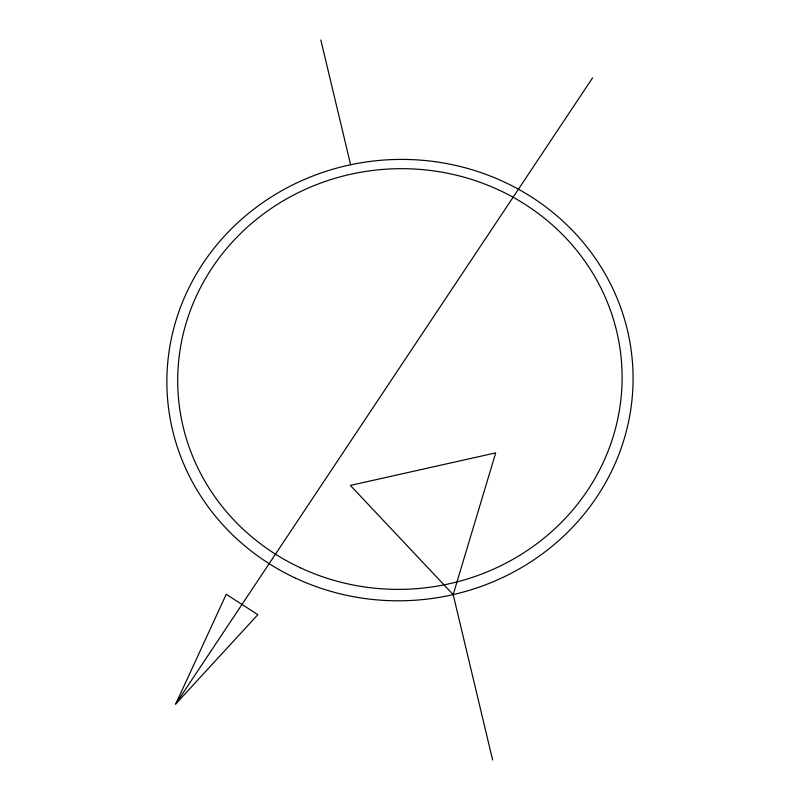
<?xml version="1.0" encoding="UTF-8"?>
<svg xmlns="http://www.w3.org/2000/svg" width="800" height="800" viewBox="0 0 800 800"><rect width="100%" height="100%" fill="white"/><g stroke="black" fill="none" stroke-linecap="round" stroke-linejoin="round"><path stroke-width="1.2" d="M453.18 594.61L495.7 452.87L350.37 485.42L453.18 594.61L492.64 760M175.71 704.02L226.23 594.29L257.84 614.66L175.71 704.02L592.6 77.83M320.84 40L350.61 164.75M295.91 578.31A233.17 220.65 -3.8 0 0 632.65 365.08A233.17 220.65 -3.8 0 0 271.35 196.93A233.17 220.65 -3.8 0 0 295.91 578.31M300.21 567.71A222.26 210.3 -3.8 0 0 621.73 365.23A222.26 210.3 -3.8 0 0 277.76 204.16A222.26 210.3 -3.8 0 0 300.21 567.71"/></g></svg>
